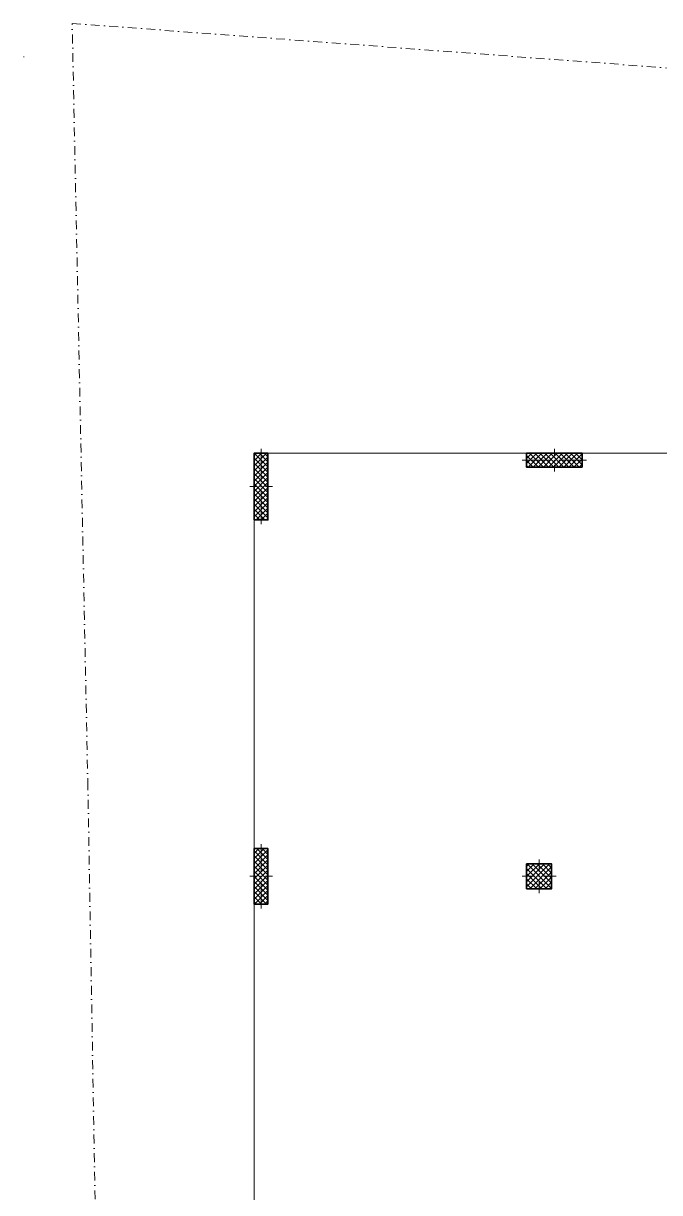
# Model space of a CAD drawing. Header units: millimetres. Extents: x -1862870 to -1834474, y -2748569 to -2679967.
# Drawn here: x -1862870 to -1851398, y -2702164 to -2681089 of the extents above; entities that cross this region are included whole.
import ezdxf

# ---------------------------------------------------------------- set-up
doc = ezdxf.new("R2010")
doc.units = ezdxf.units.MM
doc.header["$MEASUREMENT"] = 0
doc.linetypes.add('Dot & Dashed', pattern=[335.138881, 158.75, -88.194444, 0, -88.194437])
for name, color, linetype, lineweight in [('2D Drafting - General_Pen_No__101', 252, 'Continuous', 13), ('A - Parcela_Pen_No__20', 1, 'Continuous', 0), ('A - Shtyllat_Pen_No__101', 252, 'Continuous', 13), ('A - Shtyllat_Pen_No__22', 8, 'Continuous', 35), ('Drawing & Figure_Pen_No__20', 1, 'Continuous', 0)]:
    doc.layers.add(name, color=color, linetype=linetype, lineweight=lineweight)
doc.layers.add('A - Shtyllat', color=7, linetype='Continuous')
pattern_1 = [(45, (-3432101.99, -2046631.03), (-45.961939, 45.961939), []), (135, (-3432101.99, -2046631.03), (45.961939, 45.961939), [])]

# ---------------------------------------------------------------- blocks, each defined once
blk = doc.blocks.new('Column_9', base_point=(-1853571, -2696463))
at = {"layer": 'A - Shtyllat_Pen_No__101', "linetype": 'Continuous', "lineweight": 13}
h = blk.add_hatch(dxfattribs=at)
h.set_pattern_fill('Concrete_Block', color=252, style=0, pattern_type=2)
h.set_pattern_definition(pattern_1)
h.paths.add_polyline_path([(-1853796, -2696688), (-1853346, -2696688), (-1853346, -2696238), (-1853796, -2696238)])
at = {"layer": 'A - Shtyllat_Pen_No__101', "color": 252, "linetype": 'Continuous', "lineweight": 13}
for p, q in [((-1853571, -2696383), (-1853571, -2696158)), ((-1853651, -2696463), (-1853876, -2696463)), ((-1853571, -2696543), (-1853571, -2696768)), ((-1853491, -2696463), (-1853266, -2696463))]:
    blk.add_line(p, q, dxfattribs=at)
blk.add_point((-1853571, -2696463), dxfattribs=at)
at = {"layer": 'A - Shtyllat_Pen_No__22', "color": 8, "linetype": 'Continuous', "lineweight": 35, "flags": 128}
blk.add_lwpolyline([(-1853796, -2696688), (-1853346, -2696688), (-1853346, -2696238), (-1853796, -2696238)], close=True, dxfattribs=at)
blk = doc.blocks.new('Column_10', base_point=(-1853296, -2688963))
at = {"layer": 'A - Shtyllat_Pen_No__101', "linetype": 'Continuous', "lineweight": 13}
h = blk.add_hatch(dxfattribs=at)
h.set_pattern_fill('Concrete_Block', color=252, style=0, pattern_type=2)
h.set_pattern_definition(pattern_1)
h.paths.add_polyline_path([(-1852796, -2689088), (-1852796, -2688838), (-1853796, -2688838), (-1853796, -2689088)])
at = {"layer": 'A - Shtyllat_Pen_No__101', "color": 252, "linetype": 'Continuous', "lineweight": 13}
for p, q in [((-1853296, -2688883), (-1853296, -2688758)), ((-1853376, -2688963), (-1853876, -2688963)), ((-1853296, -2689043), (-1853296, -2689168)), ((-1853216, -2688963), (-1852716, -2688963))]:
    blk.add_line(p, q, dxfattribs=at)
blk.add_point((-1853296, -2688963), dxfattribs=at)
at = {"layer": 'A - Shtyllat_Pen_No__22', "color": 8, "linetype": 'Continuous', "lineweight": 35, "flags": 128}
blk.add_lwpolyline([(-1852796, -2689088), (-1852796, -2688838), (-1853796, -2688838), (-1853796, -2689088)], close=True, dxfattribs=at)
blk = doc.blocks.new('Column_20', base_point=(-1858585, -2689438))
at = {"layer": 'A - Shtyllat_Pen_No__101', "linetype": 'Continuous', "lineweight": 13}
h = blk.add_hatch(dxfattribs=at)
h.set_pattern_fill('Concrete_Block', color=252, style=0, pattern_type=2)
h.set_pattern_definition(pattern_1)
h.paths.add_polyline_path([(-1858710, -2690038), (-1858460, -2690038), (-1858460, -2688838), (-1858710, -2688838)])
at = {"layer": 'A - Shtyllat_Pen_No__101', "color": 252, "linetype": 'Continuous', "lineweight": 13}
for p, q in [((-1858585, -2689358), (-1858585, -2688758)), ((-1858665, -2689438), (-1858790, -2689438)), ((-1858505, -2689438), (-1858380, -2689438)), ((-1858585, -2689518), (-1858585, -2690118))]:
    blk.add_line(p, q, dxfattribs=at)
blk.add_point((-1858585, -2689438), dxfattribs=at)
at = {"layer": 'A - Shtyllat_Pen_No__22', "color": 8, "linetype": 'Continuous', "lineweight": 35, "flags": 128}
blk.add_lwpolyline([(-1858710, -2690038), (-1858460, -2690038), (-1858460, -2688838), (-1858710, -2688838)], close=True, dxfattribs=at)
blk = doc.blocks.new('Column_21', base_point=(-1858585, -2696463))
at = {"layer": 'A - Shtyllat_Pen_No__101', "linetype": 'Continuous', "lineweight": 13}
h = blk.add_hatch(dxfattribs=at)
h.set_pattern_fill('Concrete_Block', color=252, style=0, pattern_type=2)
h.set_pattern_definition(pattern_1)
h.paths.add_polyline_path([(-1858710, -2696963), (-1858460, -2696963), (-1858460, -2695963), (-1858710, -2695963)])
at = {"layer": 'A - Shtyllat_Pen_No__101', "color": 252, "linetype": 'Continuous', "lineweight": 13}
for p, q in [((-1858585, -2696383), (-1858585, -2695883)), ((-1858665, -2696463), (-1858790, -2696463)), ((-1858585, -2696543), (-1858585, -2697043)), ((-1858505, -2696463), (-1858380, -2696463))]:
    blk.add_line(p, q, dxfattribs=at)
blk.add_point((-1858585, -2696463), dxfattribs=at)
at = {"layer": 'A - Shtyllat_Pen_No__22', "color": 8, "linetype": 'Continuous', "lineweight": 35, "flags": 128}
blk.add_lwpolyline([(-1858710, -2696963), (-1858460, -2696963), (-1858460, -2695963), (-1858710, -2695963)], close=True, dxfattribs=at)
blk = doc.blocks.new('Column_41', base_point=(-1853571, -2696463))
at = {"layer": 'A - Shtyllat_Pen_No__101', "linetype": 'Continuous', "lineweight": 13}
h = blk.add_hatch(dxfattribs=at)
h.set_pattern_fill('Concrete_Block', color=252, style=0, pattern_type=2)
h.set_pattern_definition(pattern_1)
h.paths.add_polyline_path([(-1853796, -2696688), (-1853346, -2696688), (-1853346, -2696238), (-1853796, -2696238)])
at = {"layer": 'A - Shtyllat_Pen_No__101', "color": 252, "linetype": 'Continuous', "lineweight": 13}
for p, q in [((-1853571, -2696383), (-1853571, -2696158)), ((-1853651, -2696463), (-1853876, -2696463)), ((-1853571, -2696543), (-1853571, -2696768)), ((-1853491, -2696463), (-1853266, -2696463))]:
    blk.add_line(p, q, dxfattribs=at)
blk.add_point((-1853571, -2696463), dxfattribs=at)
at = {"layer": 'A - Shtyllat_Pen_No__22', "color": 8, "linetype": 'Continuous', "lineweight": 35, "flags": 128}
blk.add_lwpolyline([(-1853796, -2696688), (-1853346, -2696688), (-1853346, -2696238), (-1853796, -2696238)], close=True, dxfattribs=at)
blk = doc.blocks.new('Column_42', base_point=(-1853296, -2688963))
at = {"layer": 'A - Shtyllat_Pen_No__101', "linetype": 'Continuous', "lineweight": 13}
h = blk.add_hatch(dxfattribs=at)
h.set_pattern_fill('Concrete_Block', color=252, style=0, pattern_type=2)
h.set_pattern_definition(pattern_1)
h.paths.add_polyline_path([(-1852796, -2689088), (-1852796, -2688838), (-1853796, -2688838), (-1853796, -2689088)])
at = {"layer": 'A - Shtyllat_Pen_No__101', "color": 252, "linetype": 'Continuous', "lineweight": 13}
for p, q in [((-1853296, -2688883), (-1853296, -2688758)), ((-1853376, -2688963), (-1853876, -2688963)), ((-1853296, -2689043), (-1853296, -2689168)), ((-1853216, -2688963), (-1852716, -2688963))]:
    blk.add_line(p, q, dxfattribs=at)
blk.add_point((-1853296, -2688963), dxfattribs=at)
at = {"layer": 'A - Shtyllat_Pen_No__22', "color": 8, "linetype": 'Continuous', "lineweight": 35, "flags": 128}
blk.add_lwpolyline([(-1852796, -2689088), (-1852796, -2688838), (-1853796, -2688838), (-1853796, -2689088)], close=True, dxfattribs=at)
blk = doc.blocks.new('Column_49', base_point=(-1858585, -2689438))
at = {"layer": 'A - Shtyllat_Pen_No__101', "linetype": 'Continuous', "lineweight": 13}
h = blk.add_hatch(dxfattribs=at)
h.set_pattern_fill('Concrete_Block', color=252, style=0, pattern_type=2)
h.set_pattern_definition(pattern_1)
h.paths.add_polyline_path([(-1858710, -2690038), (-1858460, -2690038), (-1858460, -2688838), (-1858710, -2688838)])
at = {"layer": 'A - Shtyllat_Pen_No__101', "color": 252, "linetype": 'Continuous', "lineweight": 13}
for p, q in [((-1858585, -2689358), (-1858585, -2688758)), ((-1858665, -2689438), (-1858790, -2689438)), ((-1858505, -2689438), (-1858380, -2689438)), ((-1858585, -2689518), (-1858585, -2690118))]:
    blk.add_line(p, q, dxfattribs=at)
blk.add_point((-1858585, -2689438), dxfattribs=at)
at = {"layer": 'A - Shtyllat_Pen_No__22', "color": 8, "linetype": 'Continuous', "lineweight": 35, "flags": 128}
blk.add_lwpolyline([(-1858710, -2690038), (-1858460, -2690038), (-1858460, -2688838), (-1858710, -2688838)], close=True, dxfattribs=at)
blk = doc.blocks.new('Column_50', base_point=(-1858585, -2696463))
at = {"layer": 'A - Shtyllat_Pen_No__101', "linetype": 'Continuous', "lineweight": 13}
h = blk.add_hatch(dxfattribs=at)
h.set_pattern_fill('Concrete_Block', color=252, style=0, pattern_type=2)
h.set_pattern_definition(pattern_1)
h.paths.add_polyline_path([(-1858710, -2696963), (-1858460, -2696963), (-1858460, -2695963), (-1858710, -2695963)])
at = {"layer": 'A - Shtyllat_Pen_No__101', "color": 252, "linetype": 'Continuous', "lineweight": 13}
for p, q in [((-1858585, -2696383), (-1858585, -2695883)), ((-1858665, -2696463), (-1858790, -2696463)), ((-1858585, -2696543), (-1858585, -2697043)), ((-1858505, -2696463), (-1858380, -2696463))]:
    blk.add_line(p, q, dxfattribs=at)
blk.add_point((-1858585, -2696463), dxfattribs=at)
at = {"layer": 'A - Shtyllat_Pen_No__22', "color": 8, "linetype": 'Continuous', "lineweight": 35, "flags": 128}
blk.add_lwpolyline([(-1858710, -2696963), (-1858460, -2696963), (-1858460, -2695963), (-1858710, -2695963)], close=True, dxfattribs=at)
blk = doc.blocks.new('Column_65', base_point=(-1853571, -2696463))
at = {"layer": 'A - Shtyllat_Pen_No__101', "linetype": 'Continuous', "lineweight": 13}
h = blk.add_hatch(dxfattribs=at)
h.set_pattern_fill('Concrete_Block', color=252, style=0, pattern_type=2)
h.set_pattern_definition(pattern_1)
h.paths.add_polyline_path([(-1853796, -2696688), (-1853346, -2696688), (-1853346, -2696238), (-1853796, -2696238)])
at = {"layer": 'A - Shtyllat_Pen_No__101', "color": 252, "linetype": 'Continuous', "lineweight": 13}
for p, q in [((-1853571, -2696383), (-1853571, -2696158)), ((-1853651, -2696463), (-1853876, -2696463)), ((-1853571, -2696543), (-1853571, -2696768)), ((-1853491, -2696463), (-1853266, -2696463))]:
    blk.add_line(p, q, dxfattribs=at)
blk.add_point((-1853571, -2696463), dxfattribs=at)
at = {"layer": 'A - Shtyllat_Pen_No__22', "color": 8, "linetype": 'Continuous', "lineweight": 35, "flags": 128}
blk.add_lwpolyline([(-1853796, -2696688), (-1853346, -2696688), (-1853346, -2696238), (-1853796, -2696238)], close=True, dxfattribs=at)
blk = doc.blocks.new('Column_66', base_point=(-1853296, -2688963))
at = {"layer": 'A - Shtyllat_Pen_No__101', "linetype": 'Continuous', "lineweight": 13}
h = blk.add_hatch(dxfattribs=at)
h.set_pattern_fill('Concrete_Block', color=252, style=0, pattern_type=2)
h.set_pattern_definition(pattern_1)
h.paths.add_polyline_path([(-1852796, -2689088), (-1852796, -2688838), (-1853796, -2688838), (-1853796, -2689088)])
at = {"layer": 'A - Shtyllat_Pen_No__101', "color": 252, "linetype": 'Continuous', "lineweight": 13}
for p, q in [((-1853296, -2688883), (-1853296, -2688758)), ((-1853376, -2688963), (-1853876, -2688963)), ((-1853296, -2689043), (-1853296, -2689168)), ((-1853216, -2688963), (-1852716, -2688963))]:
    blk.add_line(p, q, dxfattribs=at)
blk.add_point((-1853296, -2688963), dxfattribs=at)
at = {"layer": 'A - Shtyllat_Pen_No__22', "color": 8, "linetype": 'Continuous', "lineweight": 35, "flags": 128}
blk.add_lwpolyline([(-1852796, -2689088), (-1852796, -2688838), (-1853796, -2688838), (-1853796, -2689088)], close=True, dxfattribs=at)
blk = doc.blocks.new('Column_73', base_point=(-1858585, -2689438))
at = {"layer": 'A - Shtyllat_Pen_No__101', "linetype": 'Continuous', "lineweight": 13}
h = blk.add_hatch(dxfattribs=at)
h.set_pattern_fill('Concrete_Block', color=252, style=0, pattern_type=2)
h.set_pattern_definition(pattern_1)
h.paths.add_polyline_path([(-1858710, -2690038), (-1858460, -2690038), (-1858460, -2688838), (-1858710, -2688838)])
at = {"layer": 'A - Shtyllat_Pen_No__101', "color": 252, "linetype": 'Continuous', "lineweight": 13}
for p, q in [((-1858585, -2689358), (-1858585, -2688758)), ((-1858665, -2689438), (-1858790, -2689438)), ((-1858505, -2689438), (-1858380, -2689438)), ((-1858585, -2689518), (-1858585, -2690118))]:
    blk.add_line(p, q, dxfattribs=at)
blk.add_point((-1858585, -2689438), dxfattribs=at)
at = {"layer": 'A - Shtyllat_Pen_No__22', "color": 8, "linetype": 'Continuous', "lineweight": 35, "flags": 128}
blk.add_lwpolyline([(-1858710, -2690038), (-1858460, -2690038), (-1858460, -2688838), (-1858710, -2688838)], close=True, dxfattribs=at)
blk = doc.blocks.new('Column_74', base_point=(-1858585, -2696463))
at = {"layer": 'A - Shtyllat_Pen_No__101', "linetype": 'Continuous', "lineweight": 13}
h = blk.add_hatch(dxfattribs=at)
h.set_pattern_fill('Concrete_Block', color=252, style=0, pattern_type=2)
h.set_pattern_definition(pattern_1)
h.paths.add_polyline_path([(-1858710, -2696963), (-1858460, -2696963), (-1858460, -2695963), (-1858710, -2695963)])
at = {"layer": 'A - Shtyllat_Pen_No__101', "color": 252, "linetype": 'Continuous', "lineweight": 13}
for p, q in [((-1858585, -2696383), (-1858585, -2695883)), ((-1858665, -2696463), (-1858790, -2696463)), ((-1858585, -2696543), (-1858585, -2697043)), ((-1858505, -2696463), (-1858380, -2696463))]:
    blk.add_line(p, q, dxfattribs=at)
blk.add_point((-1858585, -2696463), dxfattribs=at)
at = {"layer": 'A - Shtyllat_Pen_No__22', "color": 8, "linetype": 'Continuous', "lineweight": 35, "flags": 128}
blk.add_lwpolyline([(-1858710, -2696963), (-1858460, -2696963), (-1858460, -2695963), (-1858710, -2695963)], close=True, dxfattribs=at)

msp = doc.modelspace()

# ---------------------------------------------------------------- linework, layer by layer
at = {"layer": '2D Drafting - General_Pen_No__101', "color": 252, "linetype": 'Continuous', "lineweight": 13}
msp.add_line((-1862858, -2681690), (-1862870, -2681689), dxfattribs=at)
at = {"layer": 'A - Parcela_Pen_No__20', "color": 1, "linetype": 'Dot & Dashed', "lineweight": 0}
msp.add_lwpolyline([(-1838046, -2745752), (-1859505, -2748569), (-1860079, -2739444), (-1861255, -2720719), (-1861707, -2694855), (-1861990, -2681089), (-1838046, -2682881)], close=True, dxfattribs=at)
at = {"layer": 'Drawing & Figure_Pen_No__20', "color": 1, "linetype": 'Continuous', "lineweight": 0}
for p, q in [((-1858710, -2688838), (-1848196, -2688838)), ((-1858710, -2717916), (-1858710, -2688838))]:
    msp.add_line(p, q, dxfattribs=at)

# ---------------------------------------------------------------- block references
at = {"layer": 'A - Shtyllat', "color": 8, "lineweight": 35}
for name, p in [('Column_20', (-1858585, -2689438)), ('Column_49', (-1858585, -2689438)), ('Column_73', (-1858585, -2689438)), ('Column_10', (-1853296, -2688963)), ('Column_42', (-1853296, -2688963)), ('Column_66', (-1853296, -2688963)), ('Column_21', (-1858585, -2696463)), ('Column_50', (-1858585, -2696463)), ('Column_74', (-1858585, -2696463)), ('Column_9', (-1853571, -2696463)), ('Column_41', (-1853571, -2696463)), ('Column_65', (-1853571, -2696463))]:
    msp.add_blockref(name, p, dxfattribs=at)

doc.saveas('drawing.dxf')
